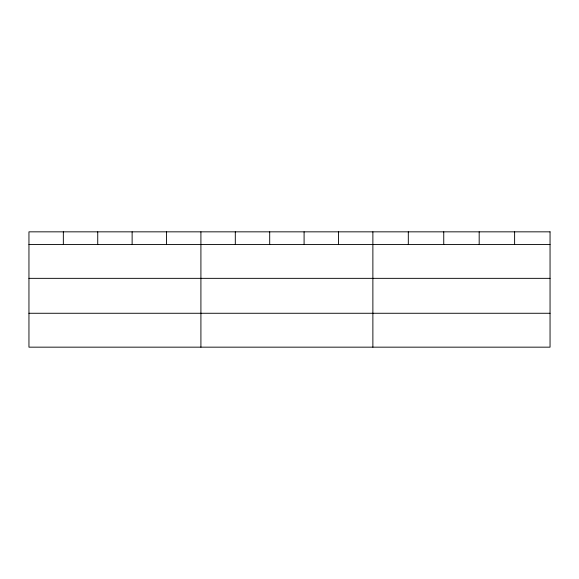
<?xml version="1.0" encoding="UTF-8"?>
<svg xmlns="http://www.w3.org/2000/svg" width="579" height="579" viewBox="0 0 579 579"><rect width="100%" height="100%" fill="white"/><g stroke="black" fill="none" stroke-linecap="round" stroke-linejoin="round"><path stroke-width="0.87" d="M28.95 244.454L550.05 244.454M28.95 278.347L550.05 278.347M28.95 313.268L550.05 313.268M514.615 231.839L514.615 244.454M479.18 231.839L479.18 244.454M443.746 231.839L443.746 244.454M408.311 231.839L408.311 244.454M372.876 231.839L372.876 347.161M338.483 231.839L338.483 244.454M304.091 231.839L304.091 244.454M269.698 231.839L269.698 244.454M235.306 231.839L235.306 244.454M200.913 231.839L200.913 347.161M166.52 231.839L166.52 244.454M132.128 231.839L132.128 244.454M97.735 231.839L97.735 244.454M63.343 231.839L63.343 244.454M550.05 231.839L28.95 231.839L28.95 347.161L550.05 347.161L550.05 231.839"/></g></svg>
